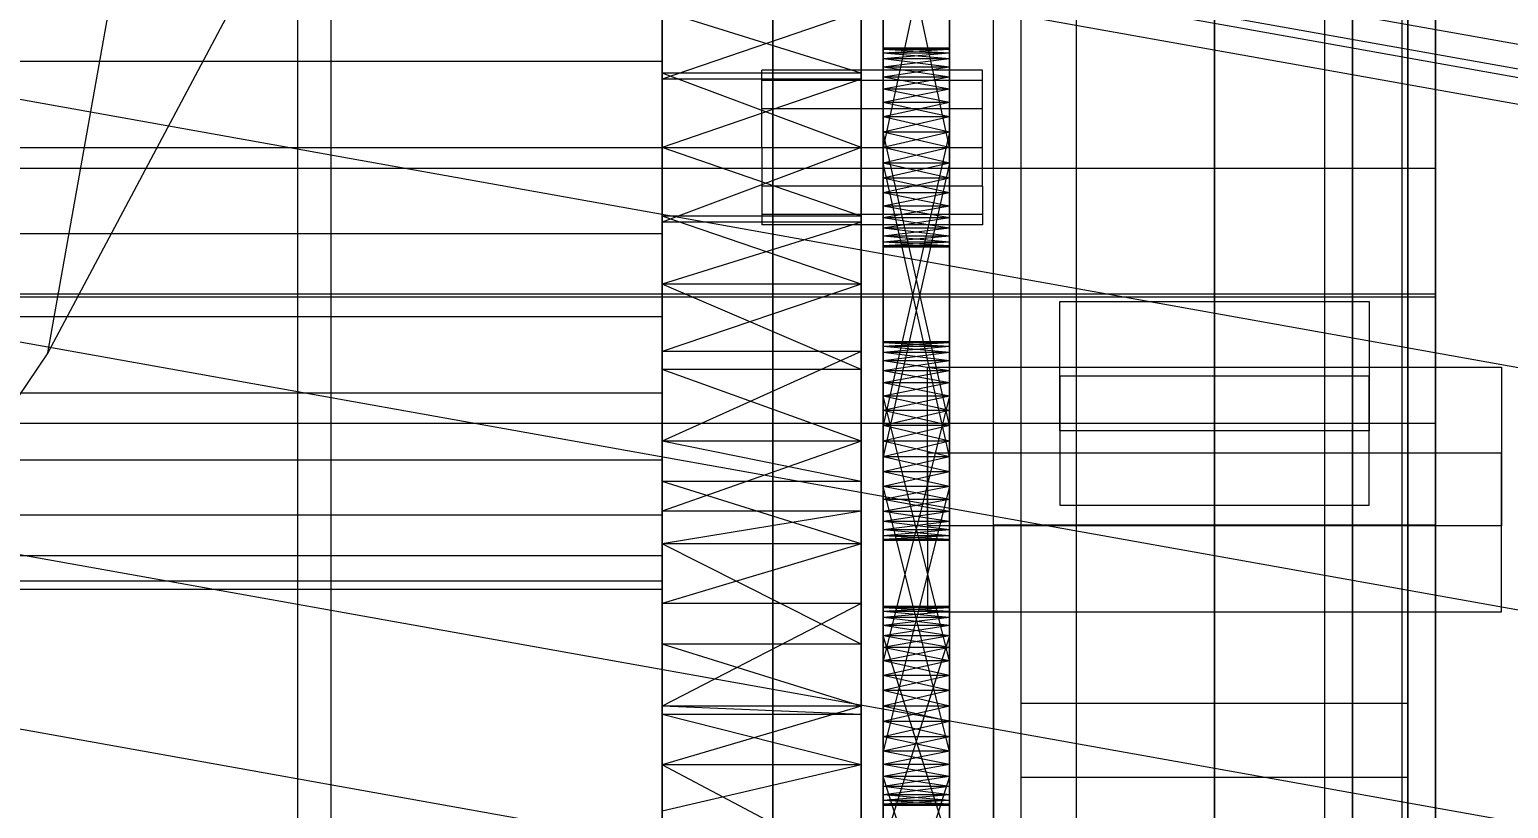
# Model space of a CAD drawing. Header units: millimetres. Extents: x -1970 to 59977, y -50268 to 6837.
# Drawn here: x 1372.7 to 1506.6, y -33573.3 to -33502.8 of the extents above; entities that cross this region are included whole.
import ezdxf

# ---------------------------------------------------------------- set-up
doc = ezdxf.new("R2010")
doc.units = ezdxf.units.MM
for name, color, linetype, lineweight in [('COTAS_O', 1, 'Continuous', 0), ('frontal_C03', 7, 'Continuous', 0), ('frontal_dos-mix', 7, 'Continuous', 0), ('frontal_secador', 7, 'Continuous', 0)]:
    doc.layers.add(name, color=color, linetype=linetype, lineweight=lineweight)
doc.dimstyles.new('R19_100', dxfattribs={"dimtxt": 250, "dimasz": 150, "dimexe": 150, "dimexo": 80, "dimgap": 100, "dimtad": 1, "dimtih": 1, "dimtoh": 1, "dimdsep": 46, "dimcen": 0.09, "dimadec": 0, "dimazin": 0, "dimtfac": 1, "dimtdec": 4, "dimtofl": 0, "dimtmove": 0, "dimatfit": 3, "dimfxl": 1, "dimtolj": 1, "dimtzin": 0, "dimarcsym": 0})

# ---------------------------------------------------------------- blocks, each defined once
blk = doc.blocks.new('*D39')
at = {"layer": 'COTAS_O', "color": 0, "lineweight": -2, "transparency": 16777216}
for p, q in [((-1725, -34320), (-1725, -33550)), ((1725, -34320), (1725, -33550)), ((-1575, -33700), (1575, -33700))]:
    blk.add_line(p, q, dxfattribs=at)
at = {"layer": 'COTAS_O', "color": 0, "transparency": 16777216}
for points in [[(-1575, -33675), (-1575, -33725), (-1725, -33700)], [(1575, -33675), (1575, -33725), (1725, -33700)]]:
    blk.add_solid(points, dxfattribs=at)
at = {"layer": 'Defpoints', "color": 0, "transparency": 16777216}
for p in [(1725, -33700), (-1725, -34400), (1725, -34400)]:
    blk.add_point(p, dxfattribs=at)

msp = doc.modelspace()

# ---------------------------------------------------------------- linework, layer by layer
at = {"layer": 'frontal_C03'}
for p, q in [((1500, -32314.944), (1500, -34875.113)), ((1500, -34879.011), (1500, -32318.841)), ((1490, -35975), (1490, -32996.942)), ((1497, -35975), (1497, -32996.942)), ((1490, -35975), (1490, -33266.434)), ((1497, -35975), (1497, -33266.434)), ((1460, -33547.668), (1460, -33278.176)), ((1500, -33278.176), (1500, -33547.668)), ((1467.5, -33879.447), (1467.5, -33284.487)), ((1492.5, -33284.487), (1492.5, -33879.447)), ((1462.5, -33619.765), (1462.5, -33294.297)), ((1497.5, -33294.297), (1497.5, -33619.765)), ((1462.5, -33626.502), (1462.5, -33301.034)), ((1497.5, -33626.502), (1497.5, -33301.034)), ((1467.5, -33905.804), (1467.5, -33310.844)), ((1492.5, -33905.804), (1492.5, -33310.844)), ((1460, -33586.646), (1460, -33317.154)), ((1500, -33586.646), (1500, -33317.154)), ((1460, -33598.772), (1460, -33329.281)), ((1500, -33329.281), (1500, -33598.772)), ((1460, -33647.495), (1460, -33378.004)), ((1500, -33647.495), (1500, -33378.004)), ((1440, -33735.325), (1440, -33388.418)), ((1480, -33388.418), (1480, -33735.325)), ((1440, -33397.401), (1440, -33744.308)), ((1480, -33744.308), (1480, -33397.401)), ((-1500, -33515.356), (1500, -33515.356)), ((1500, -33515.356), (1500, -33526.765)), ((1500, -33515.356), (1500, -33527.05)), ((1500, -33526.765), (-1500, -33526.765)), ((1500, -33527.05), (-1500, -33527.05)), ((1466, -33534.174), (1466, -33527.436)), ((1466, -33527.436), (1494, -33527.436)), ((1466, -33539.13), (1466, -33527.436)), ((1494, -33527.436), (1494, -33534.174)), ((1494, -33527.436), (1494, -33539.13)), ((1500, -33538.458), (1500, -33526.765)), ((1500, -33538.458), (1500, -33527.05)), ((1454, -33547.736), (1454, -33533.363)), ((1454, -33533.363), (1506, -33533.363)), ((1454, -33541.159), (1454, -33533.363)), ((1494, -33534.174), (1466, -33534.174)), ((1466, -33534.174), (1466, -33545.867)), ((1494, -33545.867), (1494, -33534.174)), ((1506, -33533.363), (1506, -33547.736)), ((1506, -33533.363), (1506, -33541.159)), ((-1500, -33538.458), (1500, -33538.458)), ((1494, -33539.13), (1466, -33539.13)), ((1466, -33539.13), (1466, -33545.867)), ((1494, -33545.867), (1494, -33539.13)), ((1506, -33541.159), (1454, -33541.159)), ((1454, -33541.159), (1454, -33555.532)), ((1506, -33555.532), (1506, -33541.159)), ((1466, -33545.867), (1494, -33545.867)), ((1500, -33547.668), (1460, -33547.668)), ((1460, -33547.668), (1460, -33586.646)), ((1460, -33817.159), (1460, -33547.668)), ((1500, -33586.646), (1500, -33547.668)), ((1500, -33547.668), (1500, -33817.159)), ((1506, -33547.736), (1454, -33547.736)), ((1454, -33547.736), (1454, -33555.532)), ((1506, -33555.532), (1506, -33547.736)), ((1454, -33555.532), (1506, -33555.532)), ((1462.5, -33570.525), (1462.5, -33563.788)), ((1462.5, -33563.788), (1497.5, -33563.788)), ((1462.5, -33889.257), (1462.5, -33563.788)), ((1497.5, -33563.788), (1497.5, -33570.525)), ((1497.5, -33563.788), (1497.5, -33889.257)), ((1497.5, -33570.525), (1462.5, -33570.525)), ((1462.5, -33895.994), (1462.5, -33570.525)), ((1497.5, -33895.994), (1497.5, -33570.525))]:
    msp.add_line(p, q, dxfattribs=at)
at = {"layer": 'frontal_dos-mix'}
for p, q in [((1945.866, -33582.555), (167.896, -33264.675)), ((1945.348, -33585.456), (167.377, -33267.577)), ((1945.48, -33584.719), (167.509, -33266.839)), ((1895.708, -33579.006), (245.708, -33284.006)), ((1891.581, -33602.089), (241.581, -33307.089)), ((1887.778, -33623.362), (237.778, -33328.362)), ((1884.444, -33642.009), (234.444, -33347.009)), ((1881.708, -33657.311), (231.708, -33362.311)), ((1374.355, -33532.084), (1384.248, -33476.749)), ((1393.356, -33496.357), (1374.355, -33532.084)), ((1374.355, -33532.084), (1357.204, -33557.466))]:
    msp.add_line(p, q, dxfattribs=at)
at = {"layer": 'frontal_secador'}
for p, q in [((1400, -36000), (1400, -33000)), ((1397, -35940), (1397, -33075)), ((1400, -36000), (1400, -33075)), ((1400, -34600), (1400, -33075)), ((1400, -35940), (1400, -33075)), ((1400, -34650), (1400, -33075)), ((1400, -36000), (1400, -33250)), ((1430, -33443.111), (1430, -33525.858)), ((1448, -33525.858), (1448, -33443.111)), ((1430, -33549.365), (1430, -33457.639)), ((1430, -33457.639), (1430, -33525.858)), ((1430, -33591.527), (1430, -33457.639)), ((1448, -33457.639), (1448, -33549.365)), ((1448, -33525.858), (1448, -33457.639)), ((1448, -33457.639), (1448, -33591.527)), ((1430, -33477.635), (1430, -33525.858)), ((1448, -33525.858), (1448, -33477.635)), ((1450, -33516.281), (1450, -33477.481)), ((1456, -33477.481), (1456, -33516.281)), ((1450, -33479.136), (1450, -33516.281)), ((1456, -33516.281), (1456, -33479.136)), ((1450, -33516.281), (1450, -33481.414)), ((1456, -33481.414), (1456, -33516.281)), ((1450, -33513.5), (1450, -33484.092)), ((1450, -33516.281), (1450, -33484.092)), ((1456, -33484.092), (1456, -33513.5)), ((1456, -33484.092), (1456, -33516.281)), ((1450, -33485.5), (1450, -33513.5)), ((1456, -33513.5), (1450, -33485.5)), ((1456, -33485.5), (1450, -33513.5)), ((1456, -33513.5), (1456, -33485.5)), ((1430, -33505.696), (1430, -33498.193)), ((1430, -33501.142), (1430, -33519.698)), ((1430, -33506.752), (1430, -33501.142)), ((1430, -33501.142), (1430, -33525.858)), ((1430, -33501.142), (1430, -33507.302)), ((1430, -33549.365), (1430, -33501.142)), ((1448, -33506.752), (1430, -33501.142)), ((1448, -33501.142), (1430, -33507.302)), ((1448, -33519.698), (1448, -33501.142)), ((1448, -33501.142), (1448, -33506.752)), ((1448, -33525.858), (1448, -33501.142)), ((1448, -33507.302), (1448, -33501.142)), ((1448, -33501.142), (1448, -33549.365)), ((1450, -33504.611), (1450, -33504.5)), ((1456, -33504.611), (1450, -33504.5)), ((1456, -33504.5), (1450, -33504.5)), ((1456, -33504.5), (1450, -33504.611)), ((1450, -33504.5), (1450, -33504.94)), ((1450, -33504.5), (1450, -33506.219)), ((1450, -33504.611), (1450, -33505.481)), ((1450, -33504.94), (1450, -33504.611)), ((1450, -33504.611), (1450, -33507.136)), ((1450, -33504.611), (1450, -33512.092)), ((1450, -33509.414), (1450, -33504.611)), ((1456, -33504.94), (1450, -33504.611)), ((1456, -33504.611), (1450, -33504.611)), ((1456, -33504.611), (1450, -33504.94)), ((1456, -33504.611), (1456, -33504.5)), ((1456, -33504.94), (1456, -33504.5)), ((1456, -33506.219), (1456, -33504.5)), ((1456, -33505.481), (1456, -33504.611)), ((1456, -33504.611), (1456, -33504.94)), ((1456, -33507.136), (1456, -33504.611)), ((1456, -33512.092), (1456, -33504.611)), ((1456, -33504.611), (1456, -33509.414)), ((1430, -33505.696), (1325, -33505.696)), ((1430, -33513.5), (1430, -33505.696)), ((1450, -33505.481), (1450, -33504.94)), ((1456, -33505.481), (1450, -33504.94)), ((1456, -33504.94), (1450, -33504.94)), ((1456, -33504.94), (1450, -33505.481)), ((1450, -33504.94), (1450, -33506.219)), ((1450, -33505.481), (1450, -33507.136)), ((1450, -33506.219), (1450, -33505.481)), ((1450, -33509.414), (1450, -33505.481)), ((1456, -33506.219), (1450, -33505.481)), ((1456, -33505.481), (1450, -33505.481)), ((1456, -33505.481), (1450, -33506.219)), ((1456, -33504.94), (1456, -33505.481)), ((1456, -33506.219), (1456, -33504.94)), ((1456, -33507.136), (1456, -33505.481)), ((1456, -33505.481), (1456, -33506.219)), ((1456, -33505.481), (1456, -33509.414)), ((1430, -33506.752), (1430, -33519.698)), ((1430, -33513.5), (1430, -33506.752)), ((1448, -33513.5), (1430, -33506.752)), ((1448, -33506.752), (1430, -33506.752)), ((1430, -33520.248), (1430, -33507.302)), ((1430, -33507.302), (1430, -33513.5)), ((1430, -33525.858), (1430, -33507.302)), ((1448, -33507.302), (1430, -33507.302)), ((1448, -33507.302), (1430, -33513.5)), ((1439, -33507.438), (1439, -33506.5)), ((1459, -33506.5), (1439, -33506.5)), ((1439, -33510), (1439, -33507.438)), ((1459, -33507.438), (1439, -33507.438)), ((1448, -33519.698), (1448, -33506.752)), ((1448, -33506.752), (1448, -33513.5)), ((1448, -33507.302), (1448, -33520.248)), ((1448, -33513.5), (1448, -33507.302)), ((1448, -33507.302), (1448, -33525.858)), ((1450, -33507.136), (1450, -33506.219)), ((1456, -33507.136), (1450, -33506.219)), ((1456, -33506.219), (1450, -33506.219)), ((1456, -33506.219), (1450, -33507.136)), ((1450, -33506.219), (1450, -33508.21)), ((1450, -33506.219), (1450, -33510.719)), ((1450, -33506.219), (1450, -33541.483)), ((1450, -33544.161), (1450, -33506.219)), ((1450, -33507.136), (1450, -33509.414)), ((1450, -33508.21), (1450, -33507.136)), ((1450, -33507.136), (1450, -33512.092)), ((1456, -33508.21), (1450, -33507.136)), ((1456, -33507.136), (1450, -33507.136)), ((1456, -33507.136), (1450, -33508.21)), ((1456, -33506.219), (1456, -33507.136)), ((1456, -33508.21), (1456, -33506.219)), ((1456, -33510.719), (1456, -33506.219)), ((1456, -33541.483), (1456, -33506.219)), ((1456, -33506.219), (1456, -33544.161)), ((1456, -33509.414), (1456, -33507.136)), ((1456, -33507.136), (1456, -33508.21)), ((1456, -33512.092), (1456, -33507.136)), ((1459, -33507.438), (1459, -33506.5)), ((1459, -33510), (1459, -33507.438)), ((1450, -33509.414), (1450, -33508.21)), ((1456, -33509.414), (1450, -33508.21)), ((1456, -33508.21), (1450, -33508.21)), ((1456, -33508.21), (1450, -33509.414)), ((1450, -33508.21), (1450, -33510.719)), ((1456, -33508.21), (1456, -33509.414)), ((1456, -33510.719), (1456, -33508.21)), ((1439, -33513.5), (1439, -33510)), ((1459, -33510), (1439, -33510)), ((1450, -33509.414), (1450, -33512.092)), ((1450, -33510.719), (1450, -33509.414)), ((1450, -33540.075), (1450, -33509.414)), ((1450, -33545.365), (1450, -33509.414)), ((1450, -33548.635), (1450, -33509.414)), ((1456, -33510.719), (1450, -33509.414)), ((1456, -33509.414), (1450, -33509.414)), ((1456, -33509.414), (1450, -33510.719)), ((1456, -33512.092), (1456, -33509.414)), ((1456, -33509.414), (1456, -33510.719)), ((1456, -33509.414), (1456, -33540.075)), ((1456, -33509.414), (1456, -33545.365)), ((1456, -33509.414), (1456, -33548.635)), ((1459, -33513.5), (1459, -33510)), ((1450, -33512.092), (1450, -33510.719)), ((1456, -33512.092), (1450, -33510.719)), ((1456, -33510.719), (1450, -33510.719)), ((1456, -33510.719), (1450, -33512.092)), ((1450, -33510.719), (1450, -33538.667)), ((1450, -33513.5), (1450, -33510.719)), ((1450, -33510.719), (1450, -33541.483)), ((1450, -33544.161), (1450, -33510.719)), ((1456, -33510.719), (1456, -33512.092)), ((1456, -33538.667), (1456, -33510.719)), ((1456, -33510.719), (1456, -33513.5)), ((1456, -33541.483), (1456, -33510.719)), ((1456, -33510.719), (1456, -33544.161)), ((1450, -33512.092), (1450, -33514.908)), ((1450, -33513.5), (1450, -33512.092)), ((1450, -33540.075), (1450, -33512.092)), ((1450, -33512.092), (1450, -33538.667)), ((1450, -33512.092), (1450, -33542.857)), ((1450, -33512.092), (1450, -33545.365)), ((1450, -33512.092), (1450, -33548.635)), ((1456, -33513.5), (1450, -33512.092)), ((1456, -33512.092), (1450, -33512.092)), ((1456, -33512.092), (1450, -33538.667)), ((1456, -33538.667), (1450, -33512.092)), ((1456, -33512.092), (1450, -33513.5)), ((1456, -33514.908), (1456, -33512.092)), ((1456, -33512.092), (1456, -33513.5)), ((1456, -33512.092), (1456, -33540.075)), ((1456, -33538.667), (1456, -33512.092)), ((1456, -33542.857), (1456, -33512.092)), ((1456, -33545.365), (1456, -33512.092)), ((1456, -33548.635), (1456, -33512.092)), ((1325, -33513.5), (1430, -33513.5)), ((1430, -33521.304), (1430, -33513.5)), ((1430, -33519.698), (1430, -33513.5)), ((1430, -33513.5), (1430, -33520.248)), ((1430, -33513.5), (1448, -33513.5)), ((1448, -33513.5), (1430, -33520.248)), ((1448, -33519.698), (1430, -33513.5)), ((1439, -33513.5), (1439, -33517)), ((1439, -33513.5), (1459, -33513.5)), ((1448, -33513.5), (1448, -33519.698)), ((1448, -33520.248), (1448, -33513.5)), ((1450, -33516.281), (1450, -33513.5)), ((1450, -33513.5), (1450, -33514.908)), ((1450, -33513.5), (1456, -33513.5)), ((1456, -33513.5), (1450, -33514.908)), ((1456, -33514.908), (1450, -33513.5)), ((1450, -33541.483), (1450, -33513.5)), ((1450, -33544.161), (1450, -33513.5)), ((1456, -33513.5), (1456, -33516.281)), ((1456, -33514.908), (1456, -33513.5)), ((1456, -33513.5), (1456, -33541.483)), ((1456, -33513.5), (1456, -33544.161)), ((1459, -33517), (1459, -33513.5)), ((1450, -33514.908), (1450, -33516.281)), ((1456, -33514.908), (1450, -33514.908)), ((1456, -33514.908), (1450, -33516.281)), ((1456, -33516.281), (1450, -33514.908)), ((1450, -33514.908), (1450, -33542.857)), ((1450, -33541.483), (1450, -33514.908)), ((1456, -33541.483), (1450, -33514.908)), ((1456, -33514.908), (1450, -33541.483)), ((1456, -33516.281), (1456, -33514.908)), ((1456, -33542.857), (1456, -33514.908)), ((1456, -33514.908), (1456, -33541.483)), ((1450, -33518.79), (1450, -33516.281)), ((1450, -33516.281), (1450, -33517.586)), ((1450, -33520.781), (1450, -33516.281)), ((1450, -33522.5), (1450, -33516.281)), ((1456, -33516.281), (1450, -33516.281)), ((1456, -33516.281), (1450, -33517.586)), ((1456, -33517.586), (1450, -33516.281)), ((1456, -33516.281), (1456, -33518.79)), ((1456, -33517.586), (1456, -33516.281)), ((1456, -33516.281), (1456, -33520.781)), ((1456, -33516.281), (1456, -33522.5)), ((1439, -33517), (1439, -33519.562)), ((1459, -33517), (1439, -33517)), ((1450, -33517.586), (1450, -33518.79)), ((1456, -33517.586), (1450, -33517.586)), ((1456, -33517.586), (1450, -33518.79)), ((1456, -33518.79), (1450, -33517.586)), ((1456, -33518.79), (1456, -33517.586)), ((1459, -33517), (1459, -33519.562)), ((1439, -33519.562), (1439, -33520.5)), ((1459, -33519.562), (1439, -33519.562)), ((1450, -33520.781), (1450, -33518.79)), ((1450, -33518.79), (1450, -33519.864)), ((1456, -33518.79), (1450, -33518.79)), ((1456, -33518.79), (1450, -33519.864)), ((1456, -33519.864), (1450, -33518.79)), ((1456, -33518.79), (1456, -33520.781)), ((1456, -33519.864), (1456, -33518.79)), ((1459, -33519.562), (1459, -33520.5)), ((1430, -33525.858), (1430, -33519.698)), ((1448, -33525.858), (1430, -33519.698)), ((1448, -33519.698), (1430, -33519.698)), ((1430, -33520.248), (1430, -33525.858)), ((1448, -33520.248), (1430, -33520.248)), ((1448, -33520.248), (1430, -33525.858)), ((1459, -33520.5), (1439, -33520.5)), ((1448, -33519.698), (1448, -33525.858)), ((1448, -33525.858), (1448, -33520.248)), ((1450, -33519.864), (1450, -33520.781)), ((1456, -33519.864), (1450, -33519.864)), ((1456, -33519.864), (1450, -33520.781)), ((1456, -33520.781), (1450, -33519.864)), ((1450, -33522.06), (1450, -33520.781)), ((1450, -33520.781), (1450, -33521.519)), ((1450, -33522.5), (1450, -33520.781)), ((1456, -33520.781), (1450, -33520.781)), ((1456, -33520.781), (1450, -33521.519)), ((1456, -33521.519), (1450, -33520.781)), ((1456, -33520.781), (1456, -33519.864)), ((1456, -33520.781), (1456, -33522.06)), ((1456, -33521.519), (1456, -33520.781)), ((1456, -33520.781), (1456, -33522.5)), ((1430, -33521.304), (1325, -33521.304)), ((1430, -33521.304), (1430, -33528.807)), ((1450, -33521.519), (1450, -33522.06)), ((1456, -33521.519), (1450, -33521.519)), ((1456, -33521.519), (1450, -33522.06)), ((1456, -33522.06), (1450, -33521.519)), ((1450, -33522.5), (1450, -33522.06)), ((1450, -33522.06), (1450, -33522.389)), ((1456, -33522.06), (1450, -33522.06)), ((1456, -33522.06), (1450, -33522.389)), ((1456, -33522.389), (1450, -33522.06)), ((1456, -33522.06), (1456, -33521.519)), ((1456, -33522.06), (1456, -33522.5)), ((1456, -33522.389), (1456, -33522.06)), ((1450, -33522.389), (1450, -33522.5)), ((1456, -33522.389), (1450, -33522.389)), ((1456, -33522.389), (1450, -33522.5)), ((1456, -33522.5), (1450, -33522.389)), ((1456, -33522.5), (1450, -33522.5)), ((1456, -33522.5), (1456, -33522.389)), ((1430, -33525.858), (1430, -33543.732)), ((1430, -33533.576), (1430, -33525.858)), ((1430, -33549.365), (1430, -33525.858)), ((1430, -33525.858), (1430, -33531.942)), ((1430, -33525.858), (1430, -33569.361)), ((1430, -33525.858), (1430, -33591.527)), ((1448, -33525.858), (1430, -33525.858)), ((1448, -33525.858), (1430, -33531.942)), ((1448, -33533.576), (1430, -33525.858)), ((1448, -33543.732), (1448, -33525.858)), ((1448, -33525.858), (1448, -33533.576)), ((1448, -33525.858), (1448, -33549.365)), ((1448, -33531.942), (1448, -33525.858)), ((1448, -33569.361), (1448, -33525.858)), ((1448, -33591.527), (1448, -33525.858)), ((1430, -33528.807), (1325, -33528.807)), ((1430, -33528.807), (1430, -33535.723)), ((1450, -33531.186), (1450, -33531.075)), ((1456, -33531.186), (1450, -33531.075)), ((1456, -33531.075), (1450, -33531.075)), ((1456, -33531.075), (1450, -33531.186)), ((1450, -33531.075), (1450, -33531.516)), ((1450, -33531.186), (1450, -33532.056)), ((1450, -33531.516), (1450, -33531.186)), ((1450, -33533.711), (1450, -33531.186)), ((1456, -33531.516), (1450, -33531.186)), ((1456, -33531.186), (1450, -33531.186)), ((1456, -33531.186), (1450, -33531.516)), ((1450, -33532.056), (1450, -33531.516)), ((1456, -33532.056), (1450, -33531.516)), ((1456, -33531.516), (1450, -33531.516)), ((1456, -33531.516), (1450, -33532.056)), ((1450, -33531.516), (1450, -33532.794)), ((1450, -33531.516), (1450, -33534.785)), ((1450, -33531.516), (1450, -33562.642)), ((1456, -33531.186), (1456, -33531.075)), ((1456, -33531.516), (1456, -33531.075)), ((1456, -33532.056), (1456, -33531.186)), ((1456, -33531.186), (1456, -33531.516)), ((1456, -33531.186), (1456, -33533.711)), ((1456, -33531.516), (1456, -33532.056)), ((1456, -33532.794), (1456, -33531.516)), ((1456, -33534.785), (1456, -33531.516)), ((1456, -33562.642), (1456, -33531.516)), ((1430, -33546.411), (1430, -33531.942)), ((1430, -33531.942), (1430, -33540.075)), ((1430, -33549.365), (1430, -33531.942)), ((1448, -33531.942), (1430, -33531.942)), ((1448, -33531.942), (1430, -33540.075)), ((1448, -33531.942), (1448, -33546.411)), ((1448, -33540.075), (1448, -33531.942)), ((1448, -33531.942), (1448, -33549.365)), ((1450, -33532.056), (1450, -33533.711)), ((1450, -33532.794), (1450, -33532.056)), ((1450, -33532.056), (1450, -33535.99)), ((1450, -33532.056), (1450, -33541.483)), ((1456, -33532.794), (1450, -33532.056)), ((1456, -33532.056), (1450, -33532.056)), ((1456, -33532.056), (1450, -33532.794)), ((1450, -33533.711), (1450, -33532.794)), ((1456, -33533.711), (1450, -33532.794)), ((1456, -33532.794), (1450, -33532.794)), ((1456, -33532.794), (1450, -33533.711)), ((1450, -33532.794), (1450, -33534.785)), ((1456, -33533.711), (1456, -33532.056)), ((1456, -33532.056), (1456, -33532.794)), ((1456, -33535.99), (1456, -33532.056)), ((1456, -33541.483), (1456, -33532.056)), ((1456, -33532.794), (1456, -33533.711)), ((1456, -33534.785), (1456, -33532.794)), ((1430, -33533.576), (1430, -33543.732)), ((1430, -33540.075), (1430, -33533.576)), ((1448, -33540.075), (1430, -33533.576)), ((1448, -33533.576), (1430, -33533.576)), ((1448, -33543.732), (1448, -33533.576)), ((1448, -33533.576), (1448, -33540.075)), ((1450, -33533.711), (1450, -33535.99)), ((1450, -33534.785), (1450, -33533.711)), ((1450, -33561.268), (1450, -33533.711)), ((1450, -33566.831), (1450, -33533.711)), ((1450, -33533.711), (1450, -33541.483)), ((1450, -33573.05), (1450, -33533.711)), ((1456, -33534.785), (1450, -33533.711)), ((1456, -33533.711), (1450, -33533.711)), ((1456, -33533.711), (1450, -33534.785)), ((1456, -33535.99), (1456, -33533.711)), ((1456, -33533.711), (1456, -33534.785)), ((1456, -33533.711), (1456, -33561.268)), ((1456, -33533.711), (1456, -33566.831)), ((1456, -33541.483), (1456, -33533.711)), ((1456, -33533.711), (1456, -33573.05)), ((1450, -33535.99), (1450, -33534.785)), ((1456, -33535.99), (1450, -33534.785)), ((1456, -33534.785), (1450, -33534.785)), ((1456, -33534.785), (1450, -33535.99)), ((1450, -33534.785), (1450, -33559.964)), ((1450, -33537.294), (1450, -33534.785)), ((1450, -33534.785), (1450, -33562.642)), ((1450, -33540.075), (1450, -33534.785)), ((1450, -33570.414), (1450, -33534.785)), ((1456, -33534.785), (1456, -33535.99)), ((1456, -33559.964), (1456, -33534.785)), ((1456, -33534.785), (1456, -33537.294)), ((1456, -33562.642), (1456, -33534.785)), ((1456, -33534.785), (1456, -33540.075)), ((1456, -33534.785), (1456, -33570.414)), ((1430, -33535.723), (1325, -33535.723)), ((1430, -33535.723), (1430, -33541.784)), ((1450, -33535.99), (1450, -33538.667)), ((1450, -33537.294), (1450, -33535.99)), ((1450, -33561.268), (1450, -33535.99)), ((1450, -33535.99), (1450, -33559.964)), ((1450, -33535.99), (1450, -33541.483)), ((1456, -33537.294), (1450, -33535.99)), ((1456, -33535.99), (1450, -33535.99)), ((1456, -33535.99), (1450, -33559.964)), ((1456, -33559.964), (1450, -33535.99)), ((1456, -33535.99), (1450, -33537.294)), ((1456, -33538.667), (1456, -33535.99)), ((1456, -33535.99), (1456, -33537.294)), ((1456, -33535.99), (1456, -33561.268)), ((1456, -33559.964), (1456, -33535.99)), ((1456, -33541.483), (1456, -33535.99)), ((1450, -33538.667), (1450, -33537.294)), ((1456, -33538.667), (1450, -33537.294)), ((1456, -33537.294), (1450, -33537.294)), ((1450, -33540.075), (1450, -33537.294)), ((1456, -33537.294), (1450, -33538.667)), ((1456, -33537.294), (1456, -33538.667)), ((1456, -33537.294), (1456, -33540.075)), ((1450, -33538.667), (1450, -33540.075)), ((1456, -33538.667), (1450, -33538.667)), ((1456, -33538.667), (1450, -33540.075)), ((1450, -33538.667), (1450, -33541.483)), ((1456, -33540.075), (1450, -33538.667)), ((1456, -33540.075), (1456, -33538.667)), ((1456, -33541.483), (1456, -33538.667)), ((1430, -33540.075), (1430, -33546.411)), ((1430, -33543.732), (1430, -33540.075)), ((1448, -33540.075), (1430, -33540.075)), ((1448, -33540.075), (1430, -33546.411)), ((1448, -33543.732), (1430, -33540.075)), ((1448, -33546.411), (1448, -33540.075)), ((1448, -33540.075), (1448, -33543.732)), ((1450, -33542.857), (1450, -33540.075)), ((1450, -33540.075), (1450, -33541.483)), ((1450, -33545.365), (1450, -33540.075)), ((1456, -33540.075), (1450, -33540.075)), ((1456, -33540.075), (1450, -33541.483)), ((1456, -33541.483), (1450, -33540.075)), ((1450, -33570.414), (1450, -33540.075)), ((1456, -33540.075), (1456, -33542.857)), ((1456, -33541.483), (1456, -33540.075)), ((1456, -33540.075), (1456, -33545.365)), ((1456, -33540.075), (1456, -33570.414)), ((1430, -33541.784), (1325, -33541.784)), ((1430, -33541.784), (1430, -33546.759)), ((1450, -33542.857), (1450, -33541.483)), ((1456, -33541.483), (1450, -33541.483)), ((1456, -33541.483), (1450, -33542.857)), ((1456, -33542.857), (1450, -33541.483)), ((1450, -33541.483), (1450, -33544.161)), ((1450, -33541.483), (1450, -33569.34)), ((1450, -33541.483), (1450, -33571.331)), ((1450, -33541.483), (1450, -33573.05)), ((1450, -33541.483), (1450, -33546.439)), ((1450, -33541.483), (1450, -33548.965)), ((1456, -33541.483), (1456, -33542.857)), ((1456, -33544.161), (1456, -33541.483)), ((1456, -33569.34), (1456, -33541.483)), ((1456, -33571.331), (1456, -33541.483)), ((1456, -33573.05), (1456, -33541.483)), ((1456, -33546.439), (1456, -33541.483)), ((1456, -33548.965), (1456, -33541.483)), ((1450, -33545.365), (1450, -33542.857)), ((1450, -33542.857), (1450, -33544.161)), ((1456, -33542.857), (1450, -33542.857)), ((1456, -33542.857), (1450, -33544.161)), ((1456, -33544.161), (1450, -33542.857)), ((1450, -33568.135), (1450, -33542.857)), ((1450, -33570.414), (1450, -33542.857)), ((1456, -33542.857), (1456, -33545.365)), ((1456, -33544.161), (1456, -33542.857)), ((1456, -33542.857), (1456, -33568.135)), ((1456, -33542.857), (1456, -33570.414)), ((1430, -33549.365), (1430, -33543.732)), ((1448, -33549.365), (1430, -33543.732)), ((1448, -33543.732), (1430, -33543.732)), ((1448, -33543.732), (1448, -33549.365)), ((1450, -33544.161), (1450, -33545.365)), ((1456, -33544.161), (1450, -33544.161)), ((1456, -33544.161), (1450, -33545.365)), ((1456, -33545.365), (1450, -33544.161)), ((1450, -33544.161), (1450, -33569.34)), ((1450, -33568.135), (1450, -33544.161)), ((1456, -33568.135), (1450, -33544.161)), ((1456, -33544.161), (1450, -33568.135)), ((1450, -33546.439), (1450, -33544.161)), ((1450, -33548.094), (1450, -33544.161)), ((1450, -33548.965), (1450, -33544.161)), ((1456, -33545.365), (1456, -33544.161)), ((1456, -33569.34), (1456, -33544.161)), ((1456, -33544.161), (1456, -33568.135)), ((1456, -33544.161), (1456, -33546.439)), ((1456, -33544.161), (1456, -33548.094)), ((1456, -33544.161), (1456, -33548.965)), ((1450, -33547.357), (1450, -33545.365)), ((1450, -33545.365), (1450, -33546.439)), ((1450, -33548.635), (1450, -33545.365)), ((1456, -33545.365), (1450, -33545.365)), ((1456, -33545.365), (1450, -33546.439)), ((1456, -33546.439), (1450, -33545.365)), ((1456, -33545.365), (1456, -33547.357)), ((1456, -33546.439), (1456, -33545.365)), ((1456, -33545.365), (1456, -33548.635)), ((1430, -33546.759), (1325, -33546.759)), ((1430, -33546.411), (1430, -33549.365)), ((1448, -33546.411), (1430, -33546.411)), ((1448, -33546.411), (1430, -33549.365)), ((1430, -33546.759), (1430, -33550.455)), ((1448, -33549.365), (1448, -33546.411)), ((1450, -33546.439), (1450, -33547.357)), ((1456, -33546.439), (1450, -33546.439)), ((1456, -33546.439), (1450, -33547.357)), ((1456, -33547.357), (1450, -33546.439)), ((1450, -33548.094), (1450, -33546.439)), ((1450, -33546.439), (1450, -33548.965)), ((1450, -33548.635), (1450, -33547.357)), ((1450, -33547.357), (1450, -33548.094)), ((1456, -33547.357), (1450, -33547.357)), ((1456, -33547.357), (1450, -33548.094)), ((1456, -33548.094), (1450, -33547.357)), ((1456, -33547.357), (1456, -33546.439)), ((1456, -33546.439), (1456, -33548.094)), ((1456, -33548.965), (1456, -33546.439)), ((1456, -33547.357), (1456, -33548.635)), ((1456, -33548.094), (1456, -33547.357)), ((1450, -33548.094), (1450, -33548.635)), ((1456, -33548.094), (1450, -33548.094)), ((1456, -33548.094), (1450, -33548.635)), ((1456, -33548.635), (1450, -33548.094)), ((1450, -33548.965), (1450, -33548.094)), ((1450, -33549.075), (1450, -33548.635)), ((1450, -33548.635), (1450, -33548.965)), ((1456, -33548.635), (1450, -33548.635)), ((1456, -33548.635), (1450, -33548.965)), ((1456, -33548.965), (1450, -33548.635)), ((1450, -33548.965), (1450, -33549.075)), ((1456, -33548.965), (1450, -33548.965)), ((1456, -33548.965), (1450, -33549.075)), ((1456, -33549.075), (1450, -33548.965)), ((1456, -33548.635), (1456, -33548.094)), ((1456, -33548.094), (1456, -33548.965)), ((1456, -33548.635), (1456, -33549.075)), ((1456, -33548.965), (1456, -33548.635)), ((1456, -33549.075), (1456, -33548.965)), ((1430, -33549.365), (1430, -33564.806)), ((1430, -33558.435), (1430, -33549.365)), ((1430, -33569.361), (1430, -33549.365)), ((1430, -33549.365), (1430, -33554.777)), ((1430, -33583.889), (1430, -33549.365)), ((1430, -33591.527), (1430, -33549.365)), ((1448, -33549.365), (1430, -33549.365)), ((1448, -33549.365), (1430, -33554.777)), ((1448, -33558.435), (1430, -33549.365)), ((1448, -33564.806), (1448, -33549.365)), ((1448, -33549.365), (1448, -33558.435)), ((1448, -33549.365), (1448, -33569.361)), ((1448, -33554.777), (1448, -33549.365)), ((1448, -33549.365), (1448, -33583.889)), ((1448, -33549.365), (1448, -33591.527)), ((1456, -33549.075), (1450, -33549.075)), ((1430, -33550.455), (1325, -33550.455)), ((1430, -33550.455), (1430, -33552.731)), ((1430, -33552.731), (1325, -33552.731)), ((1430, -33552.731), (1430, -33553.5)), ((1430, -33553.5), (1325, -33553.5)), ((1430, -33569.353), (1430, -33554.777)), ((1430, -33554.777), (1430, -33564.05)), ((1430, -33569.361), (1430, -33554.777)), ((1448, -33554.777), (1430, -33554.777)), ((1448, -33554.777), (1430, -33564.05)), ((1448, -33554.777), (1448, -33569.353)), ((1448, -33564.05), (1448, -33554.777)), ((1448, -33554.777), (1448, -33569.361)), ((1450, -33555.16), (1450, -33555.05)), ((1456, -33555.16), (1450, -33555.05)), ((1456, -33555.05), (1450, -33555.05)), ((1456, -33555.05), (1450, -33555.16)), ((1450, -33555.05), (1450, -33555.49)), ((1450, -33555.05), (1450, -33556.768)), ((1450, -33555.05), (1450, -33578.99)), ((1450, -33561.268), (1450, -33555.05)), ((1450, -33555.16), (1450, -33556.031)), ((1450, -33555.49), (1450, -33555.16)), ((1450, -33555.16), (1450, -33557.686)), ((1456, -33555.49), (1450, -33555.16)), ((1456, -33555.16), (1450, -33555.16)), ((1456, -33555.16), (1450, -33555.49)), ((1450, -33556.031), (1450, -33555.49)), ((1456, -33556.031), (1450, -33555.49)), ((1456, -33555.49), (1450, -33555.49)), ((1456, -33555.49), (1450, -33556.031)), ((1450, -33555.49), (1450, -33556.768)), ((1456, -33555.16), (1456, -33555.05)), ((1456, -33555.49), (1456, -33555.05)), ((1456, -33556.768), (1456, -33555.05)), ((1456, -33578.99), (1456, -33555.05)), ((1456, -33555.05), (1456, -33561.268)), ((1456, -33556.031), (1456, -33555.16)), ((1456, -33555.16), (1456, -33555.49)), ((1456, -33557.686), (1456, -33555.16)), ((1456, -33555.49), (1456, -33556.031)), ((1456, -33556.768), (1456, -33555.49)), ((1450, -33556.031), (1450, -33557.686)), ((1450, -33556.768), (1450, -33556.031)), ((1450, -33577.785), (1450, -33556.031)), ((1450, -33583.075), (1450, -33556.031)), ((1450, -33556.031), (1450, -33568.135)), ((1450, -33591.635), (1450, -33556.031)), ((1456, -33556.768), (1450, -33556.031)), ((1456, -33556.031), (1450, -33556.031)), ((1456, -33556.031), (1450, -33556.768)), ((1450, -33557.686), (1450, -33556.768)), ((1456, -33557.686), (1450, -33556.768)), ((1456, -33556.768), (1450, -33556.768)), ((1456, -33556.768), (1450, -33557.686)), ((1450, -33556.768), (1450, -33576.711)), ((1450, -33558.76), (1450, -33556.768)), ((1450, -33556.768), (1450, -33578.99)), ((1450, -33561.268), (1450, -33556.768)), ((1456, -33557.686), (1456, -33556.031)), ((1456, -33556.031), (1456, -33556.768)), ((1456, -33556.031), (1456, -33577.785)), ((1456, -33556.031), (1456, -33583.075)), ((1456, -33568.135), (1456, -33556.031)), ((1456, -33556.031), (1456, -33591.635)), ((1456, -33556.768), (1456, -33557.686)), ((1456, -33576.711), (1456, -33556.768)), ((1456, -33556.768), (1456, -33558.76)), ((1456, -33578.99), (1456, -33556.768)), ((1456, -33556.768), (1456, -33561.268)), ((1450, -33557.686), (1450, -33559.964)), ((1450, -33558.76), (1450, -33557.686)), ((1450, -33577.785), (1450, -33557.686)), ((1450, -33557.686), (1450, -33576.711)), ((1450, -33557.686), (1450, -33562.642)), ((1450, -33557.686), (1450, -33568.135)), ((1456, -33558.76), (1450, -33557.686)), ((1456, -33557.686), (1450, -33557.686)), ((1456, -33557.686), (1450, -33576.711)), ((1456, -33576.711), (1450, -33557.686)), ((1456, -33557.686), (1450, -33558.76)), ((1456, -33559.964), (1456, -33557.686)), ((1456, -33557.686), (1456, -33558.76)), ((1456, -33557.686), (1456, -33577.785)), ((1456, -33576.711), (1456, -33557.686)), ((1456, -33562.642), (1456, -33557.686)), ((1456, -33568.135), (1456, -33557.686)), ((1430, -33558.435), (1430, -33564.806)), ((1430, -33564.05), (1430, -33558.435)), ((1448, -33564.05), (1430, -33558.435)), ((1448, -33558.435), (1430, -33558.435)), ((1448, -33564.806), (1448, -33558.435)), ((1448, -33558.435), (1448, -33564.05)), ((1450, -33559.964), (1450, -33558.76)), ((1456, -33559.964), (1450, -33558.76)), ((1456, -33558.76), (1450, -33558.76)), ((1450, -33561.268), (1450, -33558.76)), ((1456, -33558.76), (1450, -33559.964)), ((1456, -33558.76), (1456, -33559.964)), ((1456, -33558.76), (1456, -33561.268)), ((1450, -33559.964), (1450, -33561.268)), ((1456, -33559.964), (1450, -33559.964)), ((1456, -33559.964), (1450, -33561.268)), ((1450, -33559.964), (1450, -33562.642)), ((1456, -33561.268), (1450, -33559.964)), ((1456, -33561.268), (1456, -33559.964)), ((1456, -33562.642), (1456, -33559.964)), ((1450, -33564.05), (1450, -33561.268)), ((1450, -33561.268), (1450, -33562.642)), ((1450, -33566.831), (1450, -33561.268)), ((1456, -33561.268), (1450, -33561.268)), ((1456, -33561.268), (1450, -33562.642)), ((1456, -33562.642), (1450, -33561.268)), ((1450, -33591.094), (1450, -33561.268)), ((1450, -33561.268), (1450, -33578.99)), ((1456, -33561.268), (1456, -33564.05)), ((1456, -33562.642), (1456, -33561.268)), ((1456, -33561.268), (1456, -33566.831)), ((1456, -33561.268), (1456, -33591.094)), ((1456, -33578.99), (1456, -33561.268)), ((1450, -33562.642), (1450, -33564.05)), ((1456, -33562.642), (1450, -33562.642)), ((1456, -33562.642), (1450, -33564.05)), ((1450, -33562.642), (1450, -33565.458)), ((1450, -33562.642), (1450, -33568.135)), ((1456, -33564.05), (1450, -33562.642)), ((1450, -33562.642), (1450, -33572.069)), ((1450, -33562.642), (1450, -33570.414)), ((1456, -33564.05), (1456, -33562.642)), ((1456, -33565.458), (1456, -33562.642)), ((1456, -33568.135), (1456, -33562.642)), ((1456, -33572.069), (1456, -33562.642)), ((1456, -33570.414), (1456, -33562.642)), ((1430, -33564.05), (1430, -33569.353)), ((1430, -33564.806), (1430, -33564.05)), ((1448, -33564.05), (1430, -33564.05)), ((1448, -33564.05), (1430, -33569.353)), ((1448, -33564.806), (1430, -33564.05)), ((1430, -33569.361), (1430, -33564.806)), ((1448, -33569.361), (1430, -33564.806)), ((1448, -33564.806), (1430, -33564.806)), ((1448, -33569.353), (1448, -33564.05)), ((1448, -33564.05), (1448, -33564.806)), ((1448, -33564.806), (1448, -33569.361)), ((1450, -33566.831), (1450, -33564.05)), ((1450, -33564.05), (1450, -33565.458)), ((1456, -33564.05), (1450, -33564.05)), ((1456, -33564.05), (1450, -33565.458)), ((1456, -33565.458), (1450, -33564.05)), ((1456, -33564.05), (1456, -33566.831)), ((1456, -33565.458), (1456, -33564.05)), ((1450, -33565.458), (1450, -33566.831)), ((1456, -33565.458), (1450, -33565.458)), ((1456, -33565.458), (1450, -33566.831)), ((1450, -33565.458), (1450, -33568.135)), ((1456, -33566.831), (1450, -33565.458)), ((1456, -33566.831), (1456, -33565.458)), ((1456, -33568.135), (1456, -33565.458)), ((1450, -33569.34), (1450, -33566.831)), ((1450, -33566.831), (1450, -33568.135)), ((1450, -33571.331), (1450, -33566.831)), ((1450, -33573.05), (1450, -33566.831)), ((1456, -33566.831), (1450, -33566.831)), ((1456, -33566.831), (1450, -33568.135)), ((1456, -33568.135), (1450, -33566.831)), ((1450, -33591.094), (1450, -33566.831)), ((1456, -33566.831), (1456, -33569.34)), ((1456, -33568.135), (1456, -33566.831)), ((1456, -33566.831), (1456, -33571.331)), ((1456, -33566.831), (1456, -33573.05)), ((1456, -33566.831), (1456, -33591.094)), ((1450, -33569.34), (1450, -33568.135)), ((1456, -33568.135), (1450, -33568.135)), ((1456, -33568.135), (1450, -33569.34)), ((1456, -33569.34), (1450, -33568.135)), ((1450, -33568.135), (1450, -33570.414)), ((1450, -33568.135), (1450, -33590.357)), ((1450, -33568.135), (1450, -33591.635)), ((1450, -33568.135), (1450, -33572.069)), ((1456, -33568.135), (1456, -33569.34)), ((1456, -33570.414), (1456, -33568.135)), ((1456, -33590.357), (1456, -33568.135)), ((1456, -33591.635), (1456, -33568.135)), ((1456, -33572.069), (1456, -33568.135)), ((1448, -33569.353), (1430, -33569.353)), ((1448, -33569.353), (1430, -33569.361)), ((1430, -33569.361), (1430, -33580.859)), ((1430, -33578.895), (1430, -33569.361)), ((1430, -33583.889), (1430, -33569.361)), ((1430, -33569.361), (1430, -33573.572)), ((1430, -33569.361), (1430, -33591.527)), ((1448, -33569.361), (1430, -33569.361)), ((1448, -33569.361), (1430, -33573.572)), ((1448, -33578.895), (1430, -33569.361)), ((1448, -33580.859), (1448, -33569.361)), ((1448, -33569.361), (1448, -33578.895)), ((1448, -33569.361), (1448, -33583.889)), ((1448, -33573.572), (1448, -33569.361)), ((1448, -33591.527), (1448, -33569.361)), ((1450, -33571.331), (1450, -33569.34)), ((1450, -33569.34), (1450, -33570.414)), ((1456, -33569.34), (1450, -33569.34)), ((1456, -33569.34), (1450, -33570.414)), ((1456, -33570.414), (1450, -33569.34)), ((1450, -33589.439), (1450, -33569.34)), ((1450, -33591.094), (1450, -33569.34)), ((1450, -33570.414), (1450, -33571.331)), ((1456, -33570.414), (1450, -33570.414)), ((1456, -33570.414), (1450, -33571.331)), ((1456, -33571.331), (1450, -33570.414)), ((1450, -33570.414), (1450, -33590.357)), ((1450, -33589.439), (1450, -33570.414)), ((1456, -33589.439), (1450, -33570.414)), ((1456, -33570.414), (1450, -33589.439)), ((1450, -33572.069), (1450, -33570.414)), ((1450, -33572.939), (1450, -33570.414)), ((1456, -33569.34), (1456, -33571.331)), ((1456, -33570.414), (1456, -33569.34)), ((1456, -33569.34), (1456, -33589.439)), ((1456, -33569.34), (1456, -33591.094)), ((1456, -33571.331), (1456, -33570.414)), ((1456, -33590.357), (1456, -33570.414)), ((1456, -33570.414), (1456, -33589.439)), ((1456, -33570.414), (1456, -33572.069)), ((1456, -33570.414), (1456, -33572.939)), ((1450, -33572.609), (1450, -33571.331)), ((1450, -33571.331), (1450, -33572.069)), ((1450, -33573.05), (1450, -33571.331)), ((1456, -33571.331), (1450, -33571.331)), ((1456, -33571.331), (1450, -33572.069)), ((1456, -33572.069), (1450, -33571.331)), ((1456, -33571.331), (1456, -33572.609)), ((1456, -33572.069), (1456, -33571.331)), ((1456, -33571.331), (1456, -33573.05)), ((1450, -33572.069), (1450, -33572.609)), ((1456, -33572.069), (1450, -33572.069)), ((1456, -33572.069), (1450, -33572.609)), ((1456, -33572.609), (1450, -33572.069)), ((1450, -33572.939), (1450, -33572.069)), ((1450, -33573.05), (1450, -33572.609)), ((1450, -33572.609), (1450, -33572.939)), ((1456, -33572.609), (1450, -33572.609)), ((1456, -33572.609), (1450, -33572.939)), ((1456, -33572.939), (1450, -33572.609)), ((1450, -33572.939), (1450, -33573.05)), ((1456, -33572.939), (1450, -33572.939)), ((1456, -33572.939), (1450, -33573.05)), ((1456, -33573.05), (1450, -33572.939)), ((1456, -33573.05), (1450, -33573.05)), ((1456, -33572.609), (1456, -33572.069)), ((1456, -33572.069), (1456, -33572.939)), ((1456, -33572.609), (1456, -33573.05)), ((1456, -33572.939), (1456, -33572.609)), ((1456, -33573.05), (1456, -33572.939))]:
    msp.add_line(p, q, dxfattribs=at)

# ---------------------------------------------------------------- dimensions: what is measured, and where the dimension line sits
at = {"layer": 'COTAS_O'}
dim = msp.add_aligned_dim(p1=(-1725, -34400), p2=(1725, -34400), distance=700, text='<> O', dimstyle='R19_100', dxfattribs=at)
dim.commit()
dim.dimension.update_dxf_attribs({"geometry": '*D39', "text_midpoint": (0, -33700)})

doc.saveas('drawing.dxf')
